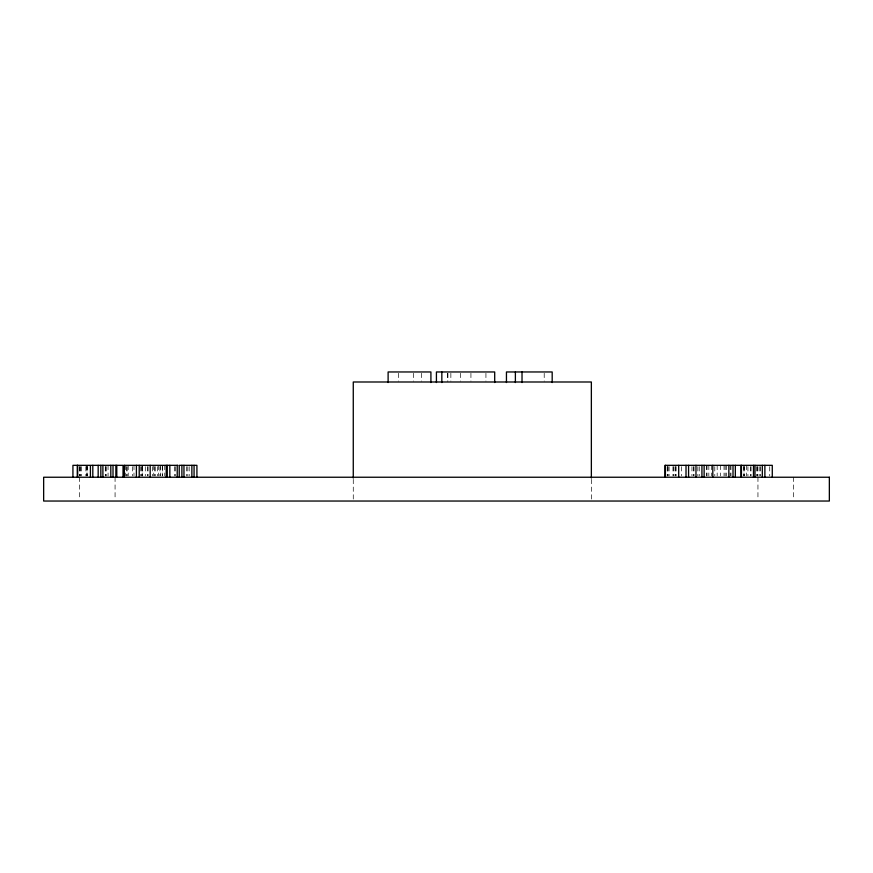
<?xml version="1.0" encoding="UTF-8"?>
<svg xmlns="http://www.w3.org/2000/svg" width="873" height="873" viewBox="0 0 873 873"><rect width="100%" height="100%" fill="white"/><g stroke="black" fill="none" stroke-linecap="round" stroke-linejoin="round"><path stroke-width="0.65" stroke-dasharray="4.37 3.27" d="M793.666 477.236L793.666 499.716M769.724 466.651L769.724 475.905M760.558 466.651L760.558 475.905M759.794 466.651L759.794 475.905M757.884 466.651L757.884 475.905M757.95 477.236L757.95 499.716M757.699 466.651L757.699 475.905M756.476 466.651L756.476 475.905M751.075 466.651L751.075 475.905M750.584 466.651L750.584 475.905M747.932 466.651L747.932 475.905M746.579 465.331L746.579 475.905M744.211 466.651L744.211 475.905M744.003 465.331L744.003 475.905M743.818 466.651L743.818 475.905M730.963 465.331L730.963 475.905M730.112 465.331L730.112 475.905M726.543 465.331L726.543 475.905M725.179 465.331L725.179 475.905M724.044 465.331L724.044 475.905M720.629 465.331L720.629 475.905M717.17 465.331L717.17 475.905M714.791 466.651L714.791 475.905M711.331 465.331L711.331 475.905M708.832 465.331L708.832 475.905M706.977 465.331L706.977 475.905M706.737 465.331L706.737 475.905M699.251 466.651L699.251 475.905M697.843 466.651L697.843 475.905M694.024 466.651L694.024 475.905M693.424 466.651L693.424 475.905M691.951 466.651L691.951 475.905M681.398 466.651L681.398 475.905M676.117 466.651L676.117 475.905M675.331 466.651L675.331 475.905M675.047 466.651L675.047 475.905M673.694 466.651L673.694 475.905M672.963 466.651L672.963 475.905M669.089 466.651L669.089 475.905M668.063 466.651L668.063 475.905M667.419 466.651L667.572 475.905M667.223 466.651L667.223 475.905M591.359 479.397L591.359 499.694M544.206 373.284L544.206 381.217M485.934 373.284L485.934 381.217M470.929 373.284L470.929 381.217M460.464 373.284L460.464 381.217M450.861 373.284L450.861 381.217M447.925 373.284L447.925 381.217M447.423 373.284L447.423 381.217M421.659 373.284L421.659 381.217M413.322 373.284L413.322 381.217M398.535 373.284L398.535 381.217M353.27 479.397L353.27 499.694M189.179 466.651L189.179 475.905M187.782 466.651L187.782 475.905M186.495 466.651L186.495 475.905M175.309 466.651L175.309 475.905M174.676 466.651L174.676 475.905M164.768 465.331L164.768 475.905M162.651 466.651L162.651 475.905M162.269 465.331L162.269 475.905M160.316 465.331L160.316 475.905M159.945 466.651L159.945 475.905M158.69 465.331L158.69 475.905M157.467 466.651L157.467 475.905M155.263 466.651L155.263 475.905M154.488 466.651L154.488 475.905M153.757 465.331L153.757 475.905M152.579 466.651L152.579 475.905M148.083 466.651L148.083 475.905M147.362 466.651L147.362 475.905M145.289 466.651L145.289 475.905M142.637 466.651L142.637 475.905M142.343 466.651L142.343 475.905M142.19 465.331L142.19 475.905M141.273 466.651L141.273 475.905M140.804 466.651L140.804 475.905M133.984 465.331L133.984 475.905M132.489 466.651L132.489 475.905M128.2 465.331L128.2 475.905M127.131 466.651L127.131 475.905M126.727 466.651L126.727 475.905M125.701 465.331L125.701 475.905M115.072 477.236L115.072 499.716M108.066 465.331L108.066 475.905M106.713 466.651L106.713 475.905M105.426 466.651L105.426 475.905M105.295 466.651L105.295 475.905M87.344 465.331L87.344 475.905M87.027 466.651L87.027 475.905M86.591 465.331L86.591 475.905M85.881 466.651L85.881 475.905M81.375 466.651L81.375 475.905M80.36 466.651L80.36 475.905M79.869 466.651L79.869 475.905M79.716 466.651L79.716 475.905M79.367 477.236L79.367 499.716"/><path stroke-width="1.31" d="M89.777 465.331L72.928 465.331L72.928 477.236M177.841 465.331L123.911 465.331L123.911 477.236M772.278 477.236L772.278 465.331L664.986 465.331L664.986 477.236M764.879 465.331L764.879 477.236M762.315 465.331L762.315 477.236M754.992 465.331L754.992 477.236M753.475 465.331L753.475 477.236M741.428 465.331L741.428 477.236M740.991 465.331L740.991 477.236M735.339 465.331L735.339 477.236M733.014 465.331L733.014 477.236M728.835 465.331L728.835 477.236M712.805 465.331L712.805 477.236M704.129 465.331L704.129 477.236M701.925 465.331L701.925 477.236M695.977 465.331L695.977 477.236M688.579 465.331L688.579 477.236M686.014 465.331L686.014 477.236M678.692 465.331L678.692 477.236M665.401 465.331L665.401 477.236M591.359 478.044L591.359 381.992L353.27 381.992L353.27 478.044M552.183 382.538L552.183 371.963L506.449 371.963L506.449 382.538M522.021 371.963L522.021 382.538M515.386 371.963L515.386 382.538M494.696 382.538L494.696 371.963L436.424 371.963L436.424 382.538M441.836 371.963L441.836 382.538M430.913 382.538L430.913 371.963L388.114 371.963L388.114 382.538M196.916 477.236L196.916 465.331L179.238 465.331L179.238 477.236M194.068 465.331L194.068 477.236M191.864 465.331L191.864 477.236M183.963 465.331L183.963 477.236M181.89 465.331L181.89 477.236M177.219 465.331L177.219 477.236M169.831 465.331L169.831 477.236M167.267 465.331L167.267 477.236M166.219 465.331L166.219 477.236M150.189 465.331L150.189 477.236M139.211 465.331L139.211 477.236M136.395 465.331L136.395 477.236M124.348 465.331L124.348 477.236M123.038 477.236L123.038 465.331L90.41 465.331L90.41 477.236M116.786 465.331L116.786 477.236M115.858 465.331L115.858 477.236M113.01 465.331L113.01 477.236M110.806 465.331L110.806 477.236M102.905 465.331L102.905 477.236M100.832 465.331L100.832 477.236M98.169 465.331L98.169 477.236M92.811 465.331L92.811 477.236M77.686 465.331L77.686 477.236M77.271 465.331L77.271 477.236M829.35 477.236L43.65 477.236L43.65 501.037L829.35 501.037L829.35 477.236"/></g></svg>
